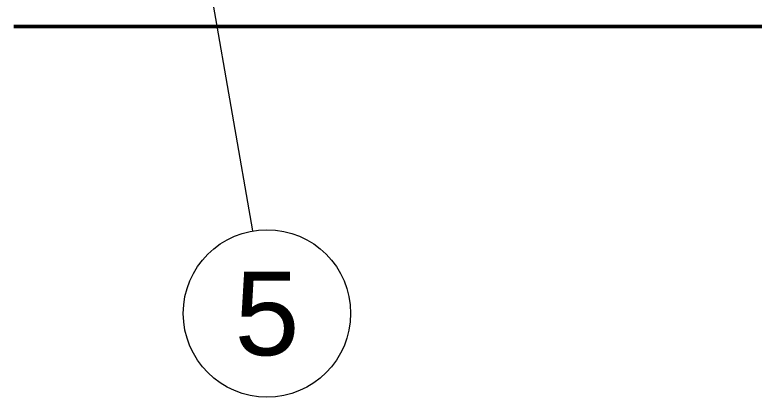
# Model space of a CAD drawing. Header units: millimetres. Extents: x 0 to 900, y 0 to 148.
# Drawn here: x 56.73 to 72.25, y 18.78 to 26.77 of the extents above; entities that cross this region are included whole.
import ezdxf
from ezdxf.enums import TextEntityAlignment as Align

# ---------------------------------------------------------------- set-up
doc = ezdxf.new("R2010")
doc.units = ezdxf.units.MM
doc.header["$LTSCALE"] = 0.125
for name, color, linetype, lineweight in [('DIM', 7, 'Continuous', 18), ('TEXT', 7, 'Continuous', 25), ('VISIBLE', 7, 'Continuous', 50)]:
    doc.layers.add(name, color=color, linetype=linetype, lineweight=lineweight)
doc.styles.add('LiberationSans', font='LiberationSans-Regular.ttf')

msp = doc.modelspace()

# ---------------------------------------------------------------- linework, layer by layer
at = {"layer": 'DIM'}
msp.add_line((61.701, 22.252), (58, 43.58), dxfattribs=at)
msp.add_circle((62, 20.528), 1.75, dxfattribs=at)
at = {"layer": 'VISIBLE'}
msp.add_lwpolyline([(56.707, 26.528), (56.908, 26.528), (57.108, 26.528), (57.309, 26.528), (57.509, 26.528), (57.71, 26.528), (57.91, 26.528), (58.111, 26.528), (58.312, 26.528), (58.512, 26.528), (58.713, 26.528), (58.913, 26.528), (59.114, 26.528), (59.314, 26.528), (59.515, 26.528), (59.715, 26.528), (59.916, 26.528), (60.116, 26.528), (60.317, 26.528), (60.517, 26.528), (60.718, 26.528), (60.919, 26.528), (61.119, 26.528), (61.32, 26.528), (61.52, 26.528), (61.721, 26.528), (61.921, 26.528), (62.122, 26.528), (62.322, 26.528), (62.523, 26.528), (62.723, 26.528), (62.924, 26.528), (63.124, 26.528), (63.325, 26.528), (63.525, 26.528), (63.726, 26.528), (63.927, 26.528), (64.127, 26.528), (64.328, 26.528), (64.528, 26.528), (64.729, 26.528), (64.929, 26.528), (65.13, 26.528), (65.33, 26.528), (65.531, 26.528), (65.731, 26.528), (65.932, 26.528), (66.132, 26.528), (66.333, 26.528), (66.534, 26.528), (66.734, 26.528), (66.935, 26.528), (67.135, 26.528), (67.336, 26.528), (67.536, 26.528), (67.737, 26.528), (67.937, 26.528), (68.138, 26.528), (68.338, 26.528), (68.539, 26.528), (68.739, 26.528), (68.94, 26.528), (69.14, 26.528), (69.341, 26.528), (69.542, 26.528), (69.742, 26.528), (69.943, 26.528), (70.143, 26.528), (70.344, 26.528), (70.544, 26.528), (70.745, 26.528), (70.945, 26.528), (71.146, 26.528), (71.346, 26.528), (71.547, 26.528), (71.747, 26.528), (71.948, 26.528), (72.149, 26.528), (72.349, 26.528)], dxfattribs=at)

# ---------------------------------------------------------------- texts
at = {"layer": 'TEXT', "style": 'LiberationSans'}
msp.add_text('5', height=1.75, dxfattribs=at).set_placement((62, 20.528), align=Align.MIDDLE_CENTER)

doc.saveas('drawing.dxf')
